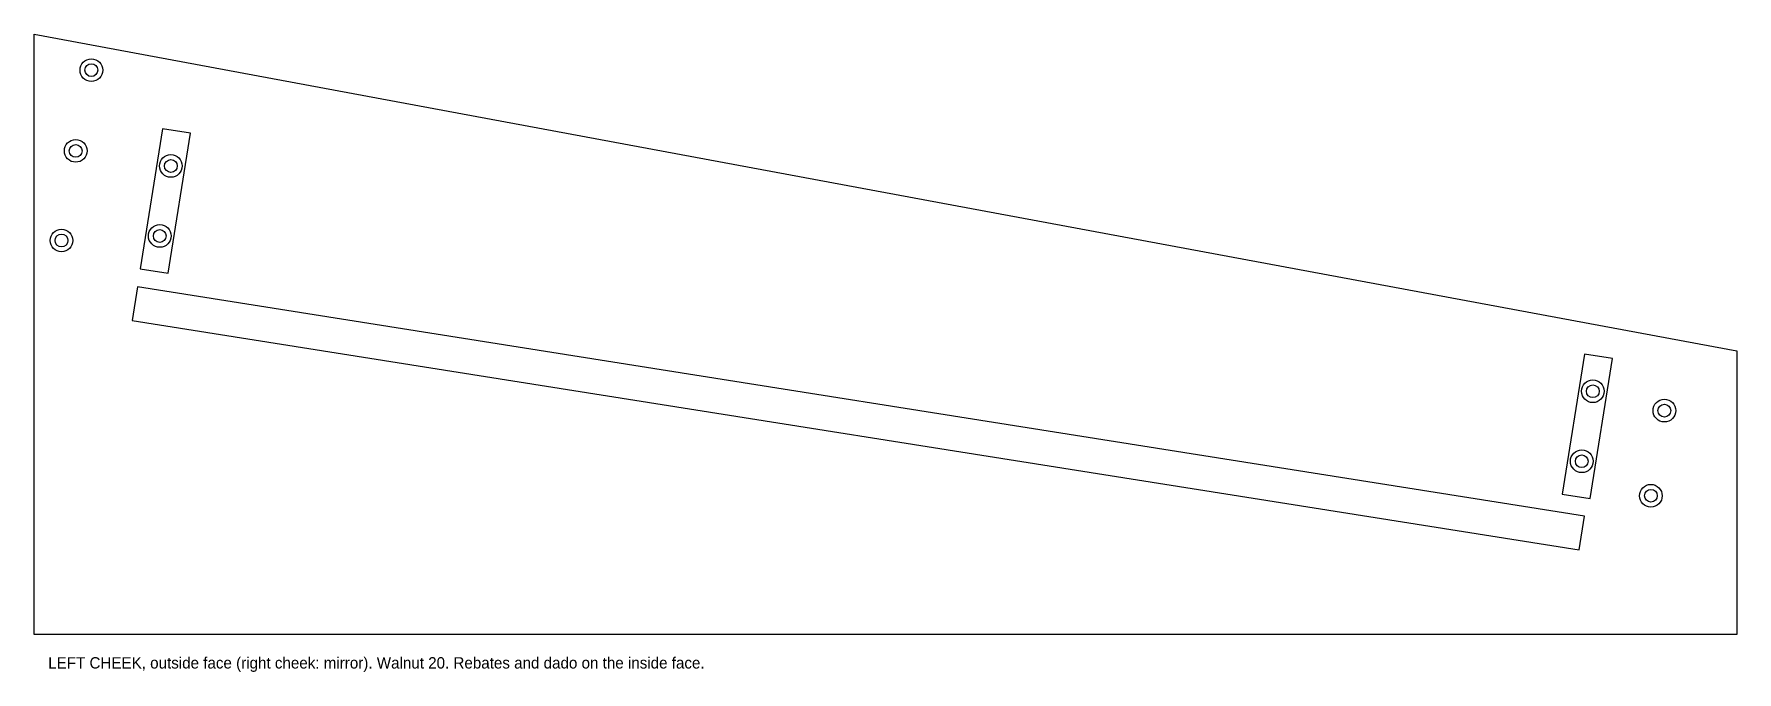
# Model space of a CAD drawing. Header units: millimetres. Extents: x 0 to 601, y -13 to 212.
import ezdxf

# ---------------------------------------------------------------- set-up
doc = ezdxf.new("R2010")
doc.units = ezdxf.units.MM

msp = doc.modelspace()

# ---------------------------------------------------------------- linework, layer by layer
at = {"layer": 'CBORE_OUTSIDE'}
for centre in [(20.211, 199.069), (14.686, 170.583), (48.268, 165.264), (44.357, 140.572), (9.681, 138.977), (550.014, 85.795), (575.255, 78.962), (546.103, 61.103), (570.5, 48.937)]:
    msp.add_circle(centre, 4, dxfattribs=at)
at = {"layer": 'DADO_6DEEP_INSIDE'}
msp.add_lwpolyline([(34.569, 110.735), (545.204, 29.859), (547.081, 41.711), (36.446, 122.588)], close=True, dxfattribs=at)
at = {"layer": 'HOLES'}
for centre in [(20.211, 199.069), (14.686, 170.583), (48.268, 165.264), (9.681, 138.977), (44.357, 140.572), (550.014, 85.795), (575.255, 78.962), (546.103, 61.103), (570.5, 48.937)]:
    msp.add_circle(centre, 2.25, dxfattribs=at)
at = {"layer": 'OUTLINE'}
msp.add_lwpolyline([(0, 0), (0, 211.789), (600.864, 100.015), (600.864, 0)], close=True, dxfattribs=at)
at = {"layer": 'REBATE_2DEEP_INSIDE'}
for points in [[(37.463, 129.008), (47.34, 127.443), (55.162, 176.828), (45.285, 178.392)], [(539.209, 49.539), (549.086, 47.975), (556.907, 97.359), (547.031, 98.923)]]:
    msp.add_lwpolyline(points, close=True, dxfattribs=at)

# ---------------------------------------------------------------- texts
at = {"layer": 'TEXT'}
msp.add_text('LEFT CHEEK, outside face (right cheek: mirror). Walnut 20. Rebates and dado on the inside face.', height=4, dxfattribs=at).set_placement((5, -12))

doc.saveas('drawing.dxf')
